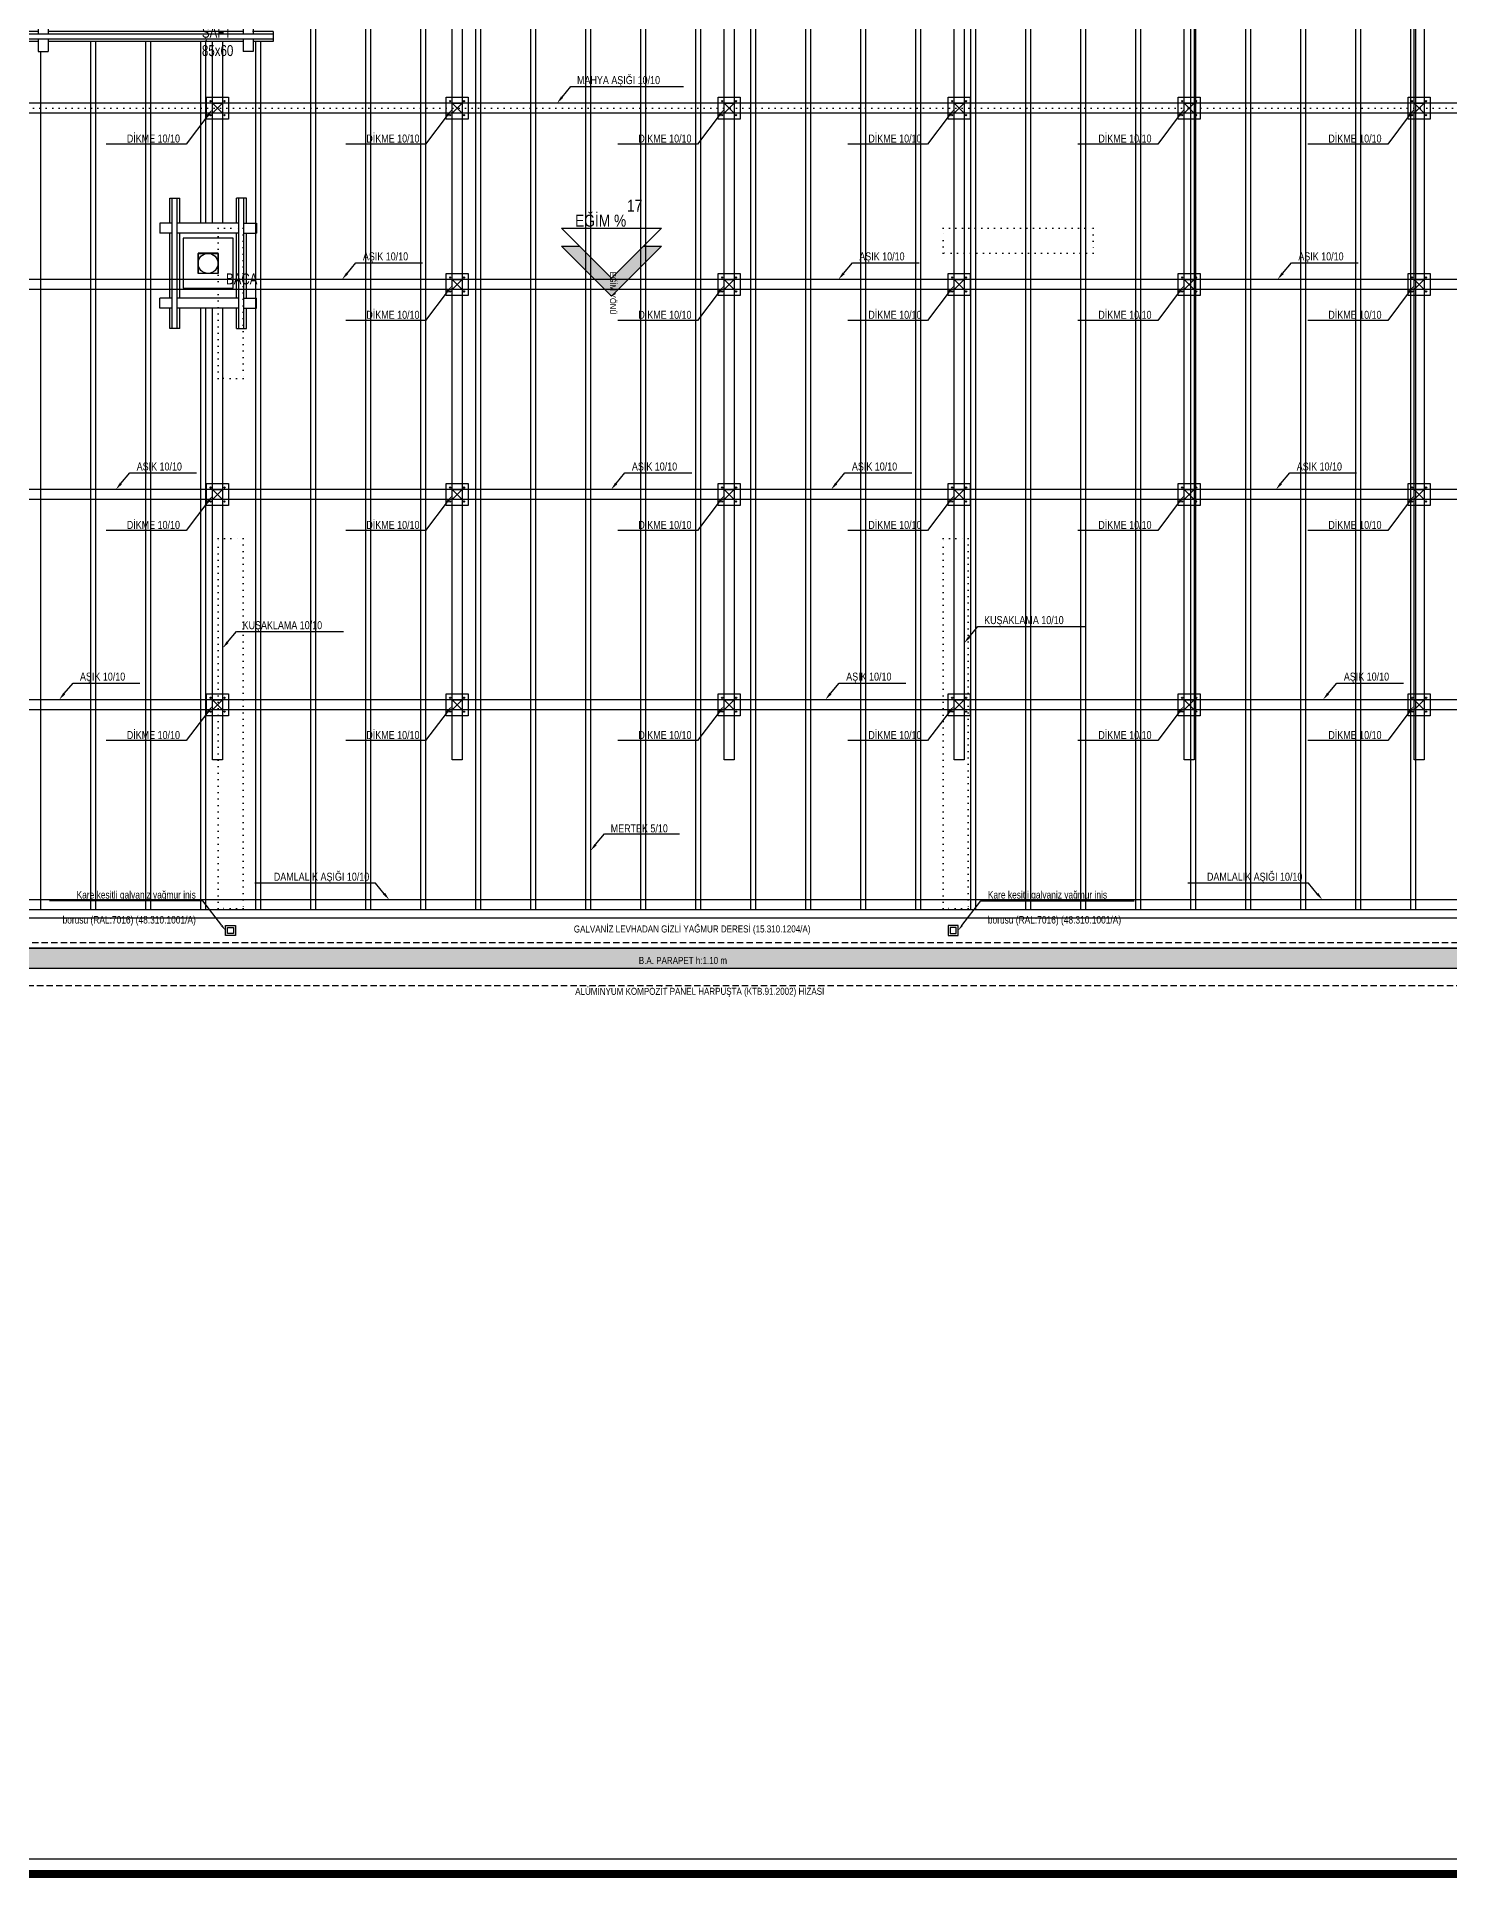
# Model space of a CAD drawing. Header units: inches. Extents: x 21 to 32698, y 13 to 3712.
# Drawn here: x 22314 to 23726, y 13 to 1853 of the extents above; entities that cross this region are included whole.
import ezdxf
from ezdxf import colors
from ezdxf.entities.mleader import LeaderData, LeaderLine
from ezdxf.math import Vec2, Vec3

# ---------------------------------------------------------------- set-up
doc = ezdxf.new("R2010")
doc.units = ezdxf.units.IN
doc.header["$MEASUREMENT"] = 0
doc.linetypes.add('DOT', pattern=[6.35, 0, -6.35])
doc.linetypes.add('HIDDEN', pattern=[9.525, 6.35, -3.175])
for name, color, linetype, lineweight in [('Z_MİM_-KM-ALUMINIUM-20', 8, 'Continuous', 25), ('Z_MİM_-KM-BEAM-RAY', 8, 'DOT', 25), ('Z_MİM_-KM-DETL-TEXT', 8, 'Continuous', 25), ('Z_MİM_-KM-DRAINER', 8, 'Continuous', 25), ('Z_MİM_-KM-IRON-09', 8, 'Continuous', 25), ('Z_MİM_-KM-Pafta', 8, 'Continuous', 25), ('Z_MİM_-KM-PATTERN-00', 8, 'Continuous', 25), ('Z_MİM_-KM-PATTERN-09', 8, 'Continuous', 25), ('Z_MİM_-KM-RAIN GUTTER', 8, 'Continuous', 25), ('Z_MİM_-KM-ROOF-AŞIK', 8, 'Continuous', 25), ('Z_MİM_-KM-ROOF-DİKME', 8, 'Continuous', 25), ('Z_MİM_-KM-ROOF-KUŞAKLAMA', 8, 'Continuous', 25), ('Z_MİM_-KM-ROOF-MAHYA AŞIĞI', 8, 'Continuous', 25), ('Z_MİM_-KM-ROOF-MERTEK', 8, 'Continuous', 25), ('Z_MİM_-KM-ROOF-RAY', 8, 'DOT', 25), ('Z_MİM_-KM-SHAFT', 8, 'Continuous', 25), ('Z_MİM_-KM-STRC-CONCRETE', 8, 'Continuous', 25), ('Z_MİM_-KM-TEXT', 8, 'Continuous', 25), ('Z_MİM_-KM-TEXT-DETAIL', 8, 'Continuous', 25), ('Z_MİM_-KM-TEXT-SYMB', 8, 'Continuous', 25), ('Z_MİM_-KM-WALL', 8, 'Continuous', 25), ('Z_MİM_00', 8, 'Continuous', 25)]:
    doc.layers.add(name, color=color, linetype=linetype, lineweight=lineweight)
doc.styles.add('-KM-OLCU', font='ARIALN.TTF')
doc.styles.add('Arial Narrow', font='ARIALN.TTF', dxfattribs={"height": 8})
doc.styles.add('S1', font='arial.ttf', dxfattribs={"width": 0.75, "height": 11})
doc.styles.add('STYLE1', font='arial.ttf', dxfattribs={"height": 1})
doc.styles.add('YAZI K.P. POZ', font='ARIALN.TTF', dxfattribs={"height": 10})

# ---------------------------------------------------------------- blocks, each defined once
blk = doc.blocks.new('*U10')
at = {"layer": 'Z_MİM_-KM-Pafta', "ltscale": 0.5, "const_width": 8}
blk.add_lwpolyline([(15, 3690), (6335, 3690), (6335, 0), (15, 0)], close=True, dxfattribs=at)
at = {"layer": 'Z_MİM_-KM-Pafta', "ltscale": 0.5}
blk.add_lwpolyline([(203.7, 3675), (6265, 3675, -0.414214), (6320, 3620), (6320, 70, -0.414214), (6265, 15), (85, 15, -0.414214), (30, 70), (30, 3499.6)], format="xyb", dxfattribs=at)
at = {"color": 7, "style": 'STYLE1'}
blk.add_attdef('00', (6133, 90.2), '', height=80.5, dxfattribs=at)
at = {"layer": 'Z_MİM_-KM-Pafta', "color": 7, "style": 'STYLE1'}
for tag, p, height in [('PAFTA_ADI', (5775.8, 251), 33), ('REVIZYON', (5855.9, 178.5), 12.9), ('OLCEK', (5855.9, 76), 12.9)]:
    blk.add_attdef(tag, p, '', height=height, dxfattribs=at)
blk = doc.blocks.new('-KM-Kolon_İz')
at = {"layer": 'Z_MİM_-KM-BEAM-RAY'}
for points in [[(1575, -920), (1600, -920), (1600, -1070), (1575, -1070)], [(2300, -920), (2450, -920), (2450, -945), (2300, -945)], [(1575, -1230), (1600, -1230), (1600, -1600), (1575, -1600)], [(2300, -1230), (2325, -1230), (2325, -1600), (2300, -1600)]]:
    blk.add_lwpolyline(points, close=True, dxfattribs=at)
blk = doc.blocks.new('A$C53B90D11')
at = {"layer": 'Z_MİM_-KM-TEXT-DETAIL', "color": 7, "insert": (57.1, 1.5, -100915.3), "char_height": 7, "width": 891.619, "attachment_point": 9, "rotation": 0.0108, "style": 'YAZI K.P. POZ'}
blk.add_mtext('\\pxi-2,l3,t4;GALVANİZ LEVHADAN GİZLİ YAĞMUR DERESİ{\\A1; }(15.310.1204/A)', dxfattribs=at)
blk = doc.blocks.new('A$C744C2893')
at = {"layer": 'Z_MİM_-KM-TEXT-DETAIL', "color": 7, "insert": (38, 2.5, -100915.3), "char_height": 7, "width": 891.619, "attachment_point": 9, "rotation": 0.0108, "style": 'YAZI K.P. POZ'}
blk.add_mtext('\\A1;\\pxi-3,l4,t4;B.A.^IPARAPET h:1.10 m', dxfattribs=at)
blk = doc.blocks.new('A$C90d01a21')
at = {"layer": 'Z_MİM_-KM-TEXT-DETAIL', "color": 7, "insert": (0, 15.5), "char_height": 7, "width": 337.922, "attachment_point": 1, "rotation": 0.0217, "style": 'YAZI K.P. POZ'}
blk.add_mtext('ALÜMİNYUM KOMPOZİT PANEL HARPUŞTA (KTB.91.2002) HİZASI', dxfattribs=at)
blk = doc.blocks.new('A$C55F166F5')
at = {"layer": 'Z_MİM_-KM-ROOF-AŞIK'}
for p, q in [((20.1, 124.2), (20.1, 136.7)), ((20.1, 136.7), (30.1, 136.7)), ((30.1, 124.2), (30.1, 136.7)), ((225.1, 124.2), (225.1, 136.7)), ((235.1, 136.7), (225.1, 136.7)), ((235.1, 124.2), (235.1, 136.7)), ((20.1, 17.5), (20.1, 119.2)), ((30.1, 17.5), (30.1, 119.2)), ((225.1, 17.5), (225.1, 119.2)), ((235.1, 17.5), (235.1, 119.2)), ((20.1, 12.5), (20.1, 0)), ((20.1, 0), (30.1, 0)), ((30.1, 12.5), (30.1, 0)), ((225.1, 12.5), (225.1, 0)), ((235.1, 0), (225.1, 0)), ((235.1, 12.5), (235.1, 0))]:
    blk.add_line(p, q, dxfattribs=at)
at = {"layer": 'Z_MİM_-KM-ROOF-KUŞAKLAMA'}
for p, q in [((0, 116.7), (0, 126.7)), ((0, 126.7), (20.1, 126.7)), ((0, 116.7), (20.7, 116.7)), ((30.7, 126.7), (225.1, 126.7)), ((30.7, 116.7), (225.1, 116.7)), ((235.1, 126.7), (260.1, 126.7)), ((235.1, 116.7), (260.1, 116.7)), ((260.1, 126.7), (260.1, 116.7)), ((0, 20), (0, 10)), ((0, 20), (20.7, 20)), ((30.7, 20), (225.1, 20)), ((235.1, 20), (260.1, 20)), ((260.1, 10), (260.1, 20)), ((0, 10), (20.7, 10)), ((30.7, 10), (225.1, 10)), ((235.1, 10), (260.1, 10))]:
    blk.add_line(p, q, dxfattribs=at)
at = {"layer": 'Z_MİM_-KM-ROOF-MERTEK'}
for p, q in [((0, 124.2), (260.1, 124.2)), ((0, 119.2), (260.1, 119.2)), ((0, 17.5), (260.1, 17.5)), ((0, 12.5), (260.1, 12.5))]:
    blk.add_line(p, q, dxfattribs=at)
at = {"layer": 'Z_MİM_-KM-WALL', "ltscale": 2}
for p, q in [((140.1, 38.4), (140.1, 98.4)), ((155.1, 38.4), (155.1, 98.4))]:
    blk.add_line(p, q, dxfattribs=at)
for points in [[(40.1, 113.4), (40.1, 23.4), (220.1, 23.4), (220.1, 113.4)], [(55.1, 98.4), (55.1, 38.4), (205.1, 38.4), (205.1, 98.4)]]:
    blk.add_lwpolyline(points, close=True, dxfattribs=at)
blk = doc.blocks.new('A$C1F356AB5')
at = {"layer": 'Z_MİM_-KM-ROOF-AŞIK'}
for p, q in [((629.2, 105.1), (616.7, 105.1)), ((616.7, 105.1), (616.7, 95.1)), ((629.2, 95.1), (616.7, 95.1)), ((695.9, 105.1), (634.2, 105.1)), ((695.9, 95.1), (634.2, 95.1)), ((700.9, 105.1), (713.4, 105.1)), ((700.9, 95.1), (713.4, 95.1)), ((713.4, 105.1), (713.4, 95.1)), ((629.2, 30.1), (616.7, 30.1)), ((616.7, 20.1), (616.7, 30.1)), ((629.2, 20.1), (616.7, 20.1)), ((695.9, 30.1), (634.2, 30.1)), ((695.9, 20.1), (634.2, 20.1)), ((700.9, 30.1), (713.4, 30.1)), ((700.9, 20.1), (713.4, 20.1)), ((713.4, 20.1), (713.4, 30.1))]:
    blk.add_line(p, q, dxfattribs=at)
at = {"layer": 'Z_MİM_-KM-ROOF-KUŞAKLAMA'}
for p, q in [((626.7, 105.1), (626.7, 130.1)), ((626.7, 130.1), (636.7, 130.1)), ((636.7, 105.1), (636.7, 130.1)), ((693.4, 105.1), (693.4, 130.1)), ((703.4, 130.1), (693.4, 130.1)), ((703.4, 105.1), (703.4, 130.1)), ((626.7, 30.7), (626.7, 95.1)), ((636.7, 30.7), (636.7, 95.1)), ((693.4, 30.7), (693.4, 95.1)), ((703.4, 30.7), (703.4, 95.1)), ((626.7, 0), (626.7, 20.1)), ((636.7, 0), (636.7, 20.7)), ((693.4, 0), (693.4, 20.7)), ((703.4, 0), (703.4, 20.7)), ((636.7, 0), (626.7, 0)), ((693.4, 0), (703.4, 0))]:
    blk.add_line(p, q, dxfattribs=at)
at = {"layer": 'Z_MİM_-KM-ROOF-MERTEK'}
for p, q in [((629.2, 0), (629.2, 130.1)), ((634.2, 0), (634.2, 130.1)), ((695.9, 0), (695.9, 130.1)), ((700.9, 0), (700.9, 130.1))]:
    blk.add_line(p, q, dxfattribs=at)
at = {"layer": 'Z_MİM_-KM-WALL', "ltscale": 2}
for points in [[(640, 40.1), (690, 40.1), (690, 90.1), (640, 90.1)], [(655, 55.1), (675, 55.1), (675, 75.1), (655, 75.1)]]:
    blk.add_lwpolyline(points, close=True, dxfattribs=at)
blk = doc.blocks.new('-KM_Baca_20_20')
at = {"layer": 'Z_MİM_-KM-SHAFT'}
blk.add_lwpolyline([(7744.1, 1199.7), (7764.1, 1199.7), (7764.1, 1179.7), (7744.1, 1179.7)], close=True, dxfattribs=at)
blk.add_circle((7754.1, 1189.7), 10, dxfattribs=at)
blk = doc.blocks.new('*U321')
for p, q in [((-50, 0), (0, -50)), ((-50, 0), (50, 0)), ((0, -50), (50, 0)), ((-50, -17.8), (0, -67.8)), ((-50, -17.8), (-32.2, -17.8)), ((0, -67.8), (50, -17.8)), ((32.2, -17.8), (50, -17.8))]:
    blk.add_line(p, q)
at = {"layer": 'Z_MİM_-KM-PATTERN-00'}
for points in [[(0, -67.8), (-50, -17.8), (0, -50), (-32.2, -17.8)], [(0, -67.8), (0, -50), (50, -17.8), (32.2, -17.8)]]:
    blk.add_solid(points, dxfattribs=at)
at = {"color": 7, "insert": (-36.5, 13.6), "char_height": 12, "attachment_point": 1, "style": '-KM-OLCU'}
blk.add_mtext_dynamic_manual_height_columns('EĞİM % ', width=2146.306, gutter_width=500, heights=[0], dxfattribs=at)
at = {"color": 7, "insert": (4.4, -43.4), "char_height": 6, "attachment_point": 1, "rotation": 270, "style": '-KM-OLCU'}
blk.add_mtext_dynamic_manual_height_columns('EĞİM YÖNÜ', width=2146.306, gutter_width=500, heights=[0], dxfattribs=at)
at = {"color": 7, "style": '-KM-OLCU'}
blk.add_attdef('AÇISI', (15.5, 16.9), '', height=12, dxfattribs=at)
blk = doc.blocks.new('*U324')
for p, q in [((23429.4, 1722.7), (23439.4, 1732.7)), ((23439.4, 1722.7), (23429.4, 1732.7))]:
    blk.add_line(p, q)
at = {"ltscale": 0.2}
blk.add_lwpolyline([(23439.4, 1722.7), (23429.4, 1722.7), (23429.4, 1732.7), (23439.4, 1732.7)], close=True, dxfattribs=at)
at = {"layer": 'Z_MİM_-KM-IRON-09', "ltscale": 0.2}
blk.add_lwpolyline([(23445.4, 1716.7), (23423.4, 1716.7), (23423.4, 1738.7), (23445.4, 1738.7)], close=True, dxfattribs=at)
for centre in [(23427.5, 1734.7), (23441.4, 1734.7), (23427.5, 1720.8), (23441.4, 1720.8)]:
    blk.add_circle(centre, 0.621, dxfattribs=at)
at = {"layer": 'Z_MİM_-KM-DETL-TEXT', "color": 7}
ml = blk.add_multileader_mtext('Standard', dxfattribs=at)
ml.set_content('\\A1;{\\fMicrosoft Sans Serif|b0|i0|c162|p34;\\W0.8;DİKME 10/10}', color=7, style='Arial Narrow')
ml.set_leader_properties()
ml.build(insert=Vec2(0, 0))
ml.multileader.update_dxf_attribs({"text_left_attachment_type": 6, "text_right_attachment_type": 6, "dogleg_length": 5, "arrow_head_size": 8})
ctx = ml.context
ctx.base_point, ctx.char_height, ctx.arrow_head_size, ctx.landing_gap_size, ctx.plane_origin = Vec3(23341.6, 1691.8), 8, 8, 2.11, Vec3(23265.8, 1759.2)
ctx.left_attachment, ctx.right_attachment = 6, 6
notes = []
notes.append((ctx, [(0, (1, 1, 0), (23403, 1691.8), (-1, 0), 5.28, [(0, [(23429.4, 1726.7)], 0, [])])]))
ctx.mtext.insert, ctx.mtext.width, ctx.mtext.line_spacing_factor, ctx.mtext.flow_direction = Vec3(23343.7, 1701.4), 112.052, 2, 5
for ctx, leaders in notes:
    for number, flags, end, landing, length, lines in leaders:
        leader = LeaderData()
        leader.index, (leader.has_last_leader_line, leader.has_dogleg_vector, leader.attachment_direction) = number, flags
        leader.last_leader_point, leader.dogleg_vector, leader.dogleg_length = Vec3(end), Vec3(landing), length
        for number, points, colour, breaks in lines:
            line = LeaderLine()
            line.index, line.vertices, line.color, line.breaks = number, Vec3.list(points), colors.encode_raw_color(colour), breaks
            leader.lines.append(line)
        ctx.leaders.append(leader)
blk = doc.blocks.new('*U330')
at = {"layer": 'Z_MİM_-KM-DETL-TEXT', "color": 7}
ml = blk.add_multileader_mtext('Standard', dxfattribs=at)
ml.set_content('\\A1;{\\fMicrosoft Sans Serif|b0|i0|c162|p34;\\W0.8;DAMLALIK AŞIĞI 10/10}', color=7, style='Arial Narrow')
ml.set_leader_properties()
ml.build(insert=Vec2(0, 0))
ml.multileader.update_dxf_attribs({"text_left_attachment_type": 6, "text_right_attachment_type": 6, "dogleg_length": 5, "arrow_head_size": 8})
ctx = ml.context
ctx.base_point, ctx.char_height, ctx.arrow_head_size, ctx.landing_gap_size, ctx.plane_origin = Vec3(-117.5, 16.7), 8, 8, 2.11, Vec3(-165.7, -32.5)
ctx.left_attachment, ctx.right_attachment = 6, 6
notes = []
notes.append((ctx, [(0, (1, 1, 0), (-13.9, 16.7), (-1, 0), 5.28, [(0, [(0, 0)], 0, [])])]))
ctx.mtext.insert, ctx.mtext.width, ctx.mtext.line_spacing_factor, ctx.mtext.flow_direction = Vec3(-115.4, 27.1), 112.052, 2, 5
for ctx, leaders in notes:
    for number, flags, end, landing, length, lines in leaders:
        leader = LeaderData()
        leader.index, (leader.has_last_leader_line, leader.has_dogleg_vector, leader.attachment_direction) = number, flags
        leader.last_leader_point, leader.dogleg_vector, leader.dogleg_length = Vec3(end), Vec3(landing), length
        for number, points, colour, breaks in lines:
            line = LeaderLine()
            line.index, line.vertices, line.color, line.breaks = number, Vec3.list(points), colors.encode_raw_color(colour), breaks
            leader.lines.append(line)
        ctx.leaders.append(leader)
blk = doc.blocks.new('*U333')
at = {"layer": 'Z_MİM_-KM-DETL-TEXT', "color": 7}
ml = blk.add_multileader_mtext('Standard', dxfattribs=at)
ml.set_content('\\A1;{\\fMicrosoft Sans Serif|b0|i0|c162|p34;\\W0.8;MAHYA AŞIĞI 10/10}', color=7, style='Arial Narrow')
ml.set_leader_properties()
ml.build(insert=Vec2(0, 0))
ml.multileader.update_dxf_attribs({"text_left_attachment_type": 6, "text_right_attachment_type": 6, "dogleg_length": 5, "arrow_head_size": 8})
ctx = ml.context
ctx.base_point, ctx.char_height, ctx.arrow_head_size, ctx.landing_gap_size, ctx.plane_origin = Vec3(19.2, 16.7), 8, 8, 2.11, Vec3(165.7, -32.5)
ctx.left_attachment, ctx.right_attachment, ctx.text_align_type = 6, 6, 2
notes = []
notes.append((ctx, [(0, (1, 1, 0), (13.9, 16.7), (1, 0), 5.28, [(0, [(0, 0)], 0, [])])]))
ctx.mtext.insert, ctx.mtext.width, ctx.mtext.alignment, ctx.mtext.line_spacing_factor, ctx.mtext.flow_direction = Vec3(103, 27.1), 112.052, 3, 2, 5
for ctx, leaders in notes:
    for number, flags, end, landing, length, lines in leaders:
        leader = LeaderData()
        leader.index, (leader.has_last_leader_line, leader.has_dogleg_vector, leader.attachment_direction) = number, flags
        leader.last_leader_point, leader.dogleg_vector, leader.dogleg_length = Vec3(end), Vec3(landing), length
        for number, points, colour, breaks in lines:
            line = LeaderLine()
            line.index, line.vertices, line.color, line.breaks = number, Vec3.list(points), colors.encode_raw_color(colour), breaks
            leader.lines.append(line)
        ctx.leaders.append(leader)
blk = doc.blocks.new('*U334')
at = {"layer": 'Z_MİM_-KM-DETL-TEXT', "color": 7}
ml = blk.add_multileader_mtext('Standard', dxfattribs=at)
ml.set_content('\\A1;{\\fMicrosoft Sans Serif|b0|i0|c162|p34;\\W0.8;AŞIK 10/10}', color=7, style='Arial Narrow')
ml.set_leader_properties()
ml.build(insert=Vec2(0, 0))
ml.multileader.update_dxf_attribs({"text_left_attachment_type": 6, "text_right_attachment_type": 6, "dogleg_length": 5, "arrow_head_size": 8})
ctx = ml.context
ctx.base_point, ctx.char_height, ctx.arrow_head_size, ctx.landing_gap_size, ctx.plane_origin = Vec3(19.2, 16.7), 8, 8, 2.11, Vec3(165.7, -32.5)
ctx.left_attachment, ctx.right_attachment, ctx.text_align_type = 6, 6, 2
notes = []
notes.append((ctx, [(0, (1, 1, 0), (13.9, 16.7), (1, 0), 5.28, [(0, [(0, 0)], 0, [])])]))
ctx.mtext.insert, ctx.mtext.width, ctx.mtext.alignment, ctx.mtext.line_spacing_factor, ctx.mtext.flow_direction = Vec3(66.1, 27.1), 112.052, 3, 2, 5
for ctx, leaders in notes:
    for number, flags, end, landing, length, lines in leaders:
        leader = LeaderData()
        leader.index, (leader.has_last_leader_line, leader.has_dogleg_vector, leader.attachment_direction) = number, flags
        leader.last_leader_point, leader.dogleg_vector, leader.dogleg_length = Vec3(end), Vec3(landing), length
        for number, points, colour, breaks in lines:
            line = LeaderLine()
            line.index, line.vertices, line.color, line.breaks = number, Vec3.list(points), colors.encode_raw_color(colour), breaks
            leader.lines.append(line)
        ctx.leaders.append(leader)
blk = doc.blocks.new('*U335')
at = {"layer": 'Z_MİM_-KM-DETL-TEXT', "color": 7}
ml = blk.add_multileader_mtext('Standard', dxfattribs=at)
ml.set_content('\\A1;{\\fMicrosoft Sans Serif|b0|i0|c162|p34;\\W0.8;MERTEK 5/10}', color=7, style='Arial Narrow')
ml.set_leader_properties()
ml.build(insert=Vec2(0, 0))
ml.multileader.update_dxf_attribs({"text_left_attachment_type": 6, "text_right_attachment_type": 6, "dogleg_length": 5, "arrow_head_size": 8})
ctx = ml.context
ctx.base_point, ctx.char_height, ctx.arrow_head_size, ctx.landing_gap_size, ctx.plane_origin = Vec3(19.2, 16.7), 8, 8, 2.11, Vec3(165.7, -32.5)
ctx.left_attachment, ctx.right_attachment, ctx.text_align_type = 6, 6, 2
notes = []
notes.append((ctx, [(0, (1, 1, 0), (13.9, 16.7), (1, 0), 5.28, [(0, [(0, 0)], 0, [])])]))
ctx.mtext.insert, ctx.mtext.width, ctx.mtext.alignment, ctx.mtext.line_spacing_factor, ctx.mtext.flow_direction = Vec3(77.3, 26.3), 112.052, 3, 2, 5
for ctx, leaders in notes:
    for number, flags, end, landing, length, lines in leaders:
        leader = LeaderData()
        leader.index, (leader.has_last_leader_line, leader.has_dogleg_vector, leader.attachment_direction) = number, flags
        leader.last_leader_point, leader.dogleg_vector, leader.dogleg_length = Vec3(end), Vec3(landing), length
        for number, points, colour, breaks in lines:
            line = LeaderLine()
            line.index, line.vertices, line.color, line.breaks = number, Vec3.list(points), colors.encode_raw_color(colour), breaks
            leader.lines.append(line)
        ctx.leaders.append(leader)
blk = doc.blocks.new('*U336')
at = {"layer": 'Z_MİM_-KM-DETL-TEXT', "color": 7}
ml = blk.add_multileader_mtext('Standard', dxfattribs=at)
ml.set_content('\\A1;{\\fMicrosoft Sans Serif|b0|i0|c162|p34;\\W0.8;KUŞAKLAMA 10/10}', color=7, style='Arial Narrow')
ml.set_leader_properties()
ml.build(insert=Vec2(0, 0))
ml.multileader.update_dxf_attribs({"text_left_attachment_type": 6, "text_right_attachment_type": 6, "dogleg_length": 5, "arrow_head_size": 8})
ctx = ml.context
ctx.base_point, ctx.char_height, ctx.arrow_head_size, ctx.landing_gap_size, ctx.plane_origin = Vec3(19.2, 16.7), 8, 8, 2.11, Vec3(165.7, -32.5)
ctx.left_attachment, ctx.right_attachment, ctx.text_align_type = 6, 6, 2
notes = []
notes.append((ctx, [(0, (1, 1, 0), (13.9, 16.7), (1, 0), 5.28, [(0, [(0, 0)], 0, [])])]))
ctx.mtext.insert, ctx.mtext.width, ctx.mtext.alignment, ctx.mtext.line_spacing_factor, ctx.mtext.flow_direction = Vec3(99.6, 27.1), 112.052, 3, 2, 5
for ctx, leaders in notes:
    for number, flags, end, landing, length, lines in leaders:
        leader = LeaderData()
        leader.index, (leader.has_last_leader_line, leader.has_dogleg_vector, leader.attachment_direction) = number, flags
        leader.last_leader_point, leader.dogleg_vector, leader.dogleg_length = Vec3(end), Vec3(landing), length
        for number, points, colour, breaks in lines:
            line = LeaderLine()
            line.index, line.vertices, line.color, line.breaks = number, Vec3.list(points), colors.encode_raw_color(colour), breaks
            leader.lines.append(line)
        ctx.leaders.append(leader)
blk = doc.blocks.new('*U337')
at = {"layer": 'Z_MİM_-KM-DRAINER'}
for points in [[(155.2, 12.5), (145.2, 12.5), (145.2, 2.5), (155.2, 2.5)], [(153.2, 10.5), (147.2, 10.5), (147.2, 4.5), (153.2, 4.5)]]:
    blk.add_lwpolyline(points, close=True, dxfattribs=at)
at = {"layer": 'Z_MİM_-KM-DETL-TEXT', "color": 7}
ml = blk.add_multileader_mtext('Standard', dxfattribs=at)
ml.set_content('{\\fArial|b0|i0|c162|p34;\\W0.8;Kare kesitli galvaniz yağmur iniş borusu (RAL:7016)\\H1.00004x; (48.310.1001/A\\H0.99996x;)}', color=7, style='Arial Narrow')
ml.set_leader_properties()
ml.build(insert=Vec2(0, 0))
ml.multileader.update_dxf_attribs({"text_left_attachment_type": 6, "text_right_attachment_type": 6, "dogleg_length": 5, "arrow_head_size": 6})
ctx = ml.context
ctx.base_point, ctx.char_height, ctx.arrow_head_size, ctx.plane_origin = Vec3(182.8, 37.2), 7.5, 6, Vec3(268.1, 148.9)
ctx.left_attachment, ctx.right_attachment = 6, 6
notes = []
notes.append((ctx, [(0, (1, 1, 0), (177.8, 37.2), (1, 0), 5, [(0, [(155.2, 7.5)], 0, [])])]))
ctx.mtext.insert, ctx.mtext.width, ctx.mtext.defined_height, ctx.mtext.line_spacing_factor, ctx.mtext.flow_direction = Vec3(184.8, 46.9), 144.822, 1.83, 2, 5
for ctx, leaders in notes:
    for number, flags, end, landing, length, lines in leaders:
        leader = LeaderData()
        leader.index, (leader.has_last_leader_line, leader.has_dogleg_vector, leader.attachment_direction) = number, flags
        leader.last_leader_point, leader.dogleg_vector, leader.dogleg_length = Vec3(end), Vec3(landing), length
        for number, points, colour, breaks in lines:
            line = LeaderLine()
            line.index, line.vertices, line.color, line.breaks = number, Vec3.list(points), colors.encode_raw_color(colour), breaks
            leader.lines.append(line)
        ctx.leaders.append(leader)
blk = doc.blocks.new('*U339')
at = {"layer": 'Z_MİM_-KM-DRAINER'}
for points in [[(145.2, 12.5), (155.2, 12.5), (155.2, 2.5), (145.2, 2.5)], [(147.2, 10.5), (153.2, 10.5), (153.2, 4.5), (147.2, 4.5)]]:
    blk.add_lwpolyline(points, close=True, dxfattribs=at)
at = {"layer": 'Z_MİM_-KM-DETL-TEXT', "color": 7}
ml = blk.add_multileader_mtext('Standard', dxfattribs=at)
ml.set_content('{\\fArial|b0|i0|c162|p34;\\W0.8;Kare kesitli galvaniz yağmur iniş borusu (RAL:7016)\\H1.00004x; (48.310.1001/A\\H0.99996x;)}', color=7, style='Arial Narrow')
ml.set_leader_properties()
ml.build(insert=Vec2(0, 0))
ml.multileader.update_dxf_attribs({"text_left_attachment_type": 6, "text_right_attachment_type": 6, "dogleg_length": 5, "arrow_head_size": 6})
ctx = ml.context
ctx.base_point, ctx.char_height, ctx.arrow_head_size, ctx.plane_origin = Vec3(-18.8, 37.2), 7.5, 6, Vec3(32.3, 148.9)
ctx.left_attachment, ctx.right_attachment, ctx.text_align_type = 6, 6, 2
notes = []
notes.append((ctx, [(0, (1, 1, 0), (122.6, 37.2), (-1, 0), 5, [(0, [(145.2, 7.5)], 0, [])])]))
ctx.mtext.insert, ctx.mtext.width, ctx.mtext.defined_height, ctx.mtext.alignment, ctx.mtext.line_spacing_factor, ctx.mtext.flow_direction = Vec3(115.6, 46.9), 144.822, 1.83, 3, 2, 5
for ctx, leaders in notes:
    for number, flags, end, landing, length, lines in leaders:
        leader = LeaderData()
        leader.index, (leader.has_last_leader_line, leader.has_dogleg_vector, leader.attachment_direction) = number, flags
        leader.last_leader_point, leader.dogleg_vector, leader.dogleg_length = Vec3(end), Vec3(landing), length
        for number, points, colour, breaks in lines:
            line = LeaderLine()
            line.index, line.vertices, line.color, line.breaks = number, Vec3.list(points), colors.encode_raw_color(colour), breaks
            leader.lines.append(line)
        ctx.leaders.append(leader)

msp = doc.modelspace()

# ---------------------------------------------------------------- hatches: boundary and pattern name
at = {"layer": 'Z_MİM_-KM-PATTERN-09'}
h = msp.add_hatch(dxfattribs=at)
h.set_pattern_fill('ANSI33', color=256)
h.set_pattern_definition([(45, (21209.84, 982.0826), (-4.490128, 4.490128), []), (45, (21214.3304, 982.0826), (-4.490128, 4.490128), [3.175, -1.5875])])
h.paths.add_polyline_path([(24769.8, 922.1), (21149.8, 922.1), (21149.8, 1577.1), (20859.8, 1577.1), (20859.8, 2642.1), (24769.8, 2642.1)])
h.paths.add_polyline_path([(24749.8, 942.1), (21169.8, 942.1), (21169.8, 1597.1), (20879.8, 1597.1), (20879.8, 2622.1), (24749.8, 2622.1)], flags=16)

# ---------------------------------------------------------------- linework, layer by layer
at = {"layer": 'Z_MİM_-KM-ALUMINIUM-20', "linetype": 'HIDDEN'}
for points in [[(24787.1, 904.8), (21132.6, 904.8), (21132.6, 1559.8), (20842.6, 1559.8), (20842.6, 2659.3), (24787.1, 2659.3)], [(24744.1, 947.8), (21175.6, 947.8), (21175.6, 1602.8), (20885.6, 1602.8), (20885.6, 2616.3), (24744.1, 2616.3)]]:
    msp.add_lwpolyline(points, close=True, dxfattribs=at)
at = {"layer": 'Z_MİM_-KM-RAIN GUTTER'}
for points in [[(24749.3, 942.6), (21170.3, 942.6), (21170.3, 1597.6), (20880.3, 1597.6), (20880.3, 2621.6), (24749.3, 2621.6)], [(24719.3, 972.6), (21200.3, 972.6), (21200.3, 1627.6), (20910.3, 1627.6), (20910.3, 2591.6), (24719.3, 2591.6)]]:
    msp.add_lwpolyline(points, close=True, dxfattribs=at)
at = {"layer": 'Z_MİM_-KM-ROOF-AŞIK'}
for points in [[(24711, 980.9), (21208.6, 980.9), (21208.6, 1635.9), (20918.6, 1635.9), (20918.6, 2583.3), (24711, 2583.3)], [(24701, 990.9), (21218.6, 990.9), (21218.6, 1645.9), (20928.6, 1645.9), (20928.6, 2573.3), (24701, 2573.3)], [(24511, 1180.9), (21408.6, 1180.9), (21408.6, 1835.9), (21118.6, 1835.9), (21118.6, 2383.3), (24511, 2383.3)], [(24501, 1190.9), (21418.6, 1190.9), (21418.6, 1845.9), (21128.6, 1845.9), (21128.6, 2373.3), (24501, 2373.3)], [(24301, 1390.9), (21618.6, 1390.9), (21618.6, 2045.9), (21328.6, 2045.9), (21328.6, 2173.3), (24301, 2173.3)], [(24291, 1400.9), (21628.6, 1400.9), (21628.6, 2055.9), (21338.6, 2055.9), (21338.6, 2163.3), (24291, 2163.3)], [(24091, 1600.9), (21828.6, 1600.9), (21828.6, 1963.3), (24091, 1963.3)], [(24081, 1610.9), (21838.6, 1610.9), (21838.6, 1953.3), (24081, 1953.3)]]:
    msp.add_lwpolyline(points, close=True, dxfattribs=at)
at = {"layer": 'Z_MİM_-KM-ROOF-KUŞAKLAMA'}
for points in [[(22728.8, 1130.9), (22728.8, 2412.6), (22738.8, 2412.6), (22738.8, 1130.9)], [(23000.8, 1130.9), (23000.8, 2412.6), (23010.8, 2412.6), (23010.8, 1130.9)], [(23690.8, 1130.9), (23690.8, 2412.6), (23700.8, 2412.6), (23700.8, 1130.9)]]:
    msp.add_lwpolyline(points, close=True, dxfattribs=at)
for points in [[(23470.8, 2154.6), (23470.8, 1130.9), (23460.8, 1130.9), (23460.8, 2154.6)], [(23240.8, 2072.1), (23240.8, 1130.9), (23230.8, 1130.9), (23230.8, 2052)], [(22489.3, 1667.1), (22489.3, 1848.7)], [(22499.3, 1848.7), (22499.3, 1667.1)], [(22499.3, 1582.1), (22499.3, 1130.9), (22489.3, 1130.9), (22489.3, 1582.1)]]:
    msp.add_lwpolyline(points, dxfattribs=at)
at = {"layer": 'Z_MİM_-KM-ROOF-MAHYA AŞIĞI', "ltscale": 1.5}
for p, q in [((23907.8, 1787.1), (22011.9, 1787.1)), ((23907.8, 1777.1), (22011.9, 1777.1))]:
    msp.add_line(p, q, dxfattribs=at)
at = {"layer": 'Z_MİM_-KM-ROOF-MERTEK'}
for points in [[(22587.3, 2583.3), (22587.3, 980.9)], [(22592.3, 2583.3), (22592.3, 980.9)], [(22642.3, 2583.3), (22642.3, 980.9)], [(22647.3, 2583.3), (22647.3, 980.9)], [(22697.3, 2583.3), (22697.3, 980.9)], [(22702.3, 2583.3), (22702.3, 980.9)], [(23027.3, 2583.3), (23027.3, 980.9)], [(23032.3, 2583.3), (23032.3, 980.9)], [(23082.3, 2583.3), (23082.3, 980.9)], [(23087.3, 2583.3), (23087.3, 980.9)], [(23137.3, 2583.3), (23137.3, 980.9)], [(23142.3, 2583.3), (23142.3, 980.9)], [(23192.3, 2583.3), (23192.3, 980.9)], [(23197.3, 2583.3), (23197.3, 980.9)], [(23357.3, 2583.3), (23357.3, 980.9)], [(23362.3, 2583.3), (23362.3, 980.9)], [(23632.3, 2583.3), (23632.3, 980.9)], [(23637.3, 2583.3), (23637.3, 980.9)], [(23687.3, 2583.3), (23687.3, 980.9)], [(23692.3, 2583.3), (23692.3, 980.9)], [(23412.3, 2154.6), (23412.3, 980.9)], [(23417.3, 2154.6), (23417.3, 980.9)], [(23467.3, 2154.6), (23467.3, 980.9)], [(23472.3, 2154.6), (23472.3, 980.9)], [(23522.3, 2154.6), (23522.3, 980.9)], [(23527.3, 2154.6), (23527.3, 980.9)], [(23577.3, 2154.6), (23577.3, 980.9)], [(22807.3, 2117.1), (22807.3, 980.9)], [(22812.3, 2117.1), (22812.3, 980.9)], [(22862.3, 2117.1), (22862.3, 980.9)], [(22867.3, 2117.1), (22867.3, 980.9)], [(22917.3, 2117.1), (22917.3, 980.9)], [(22922.3, 2117.1), (22922.3, 980.9)], [(23582.3, 2134.5), (23582.3, 980.9)], [(22752.3, 2112.1), (22752.3, 980.9)], [(22757.3, 2112.1), (22757.3, 980.9)], [(22972.3, 2112.1), (22972.3, 980.9)], [(22977.3, 2112.1), (22977.3, 980.9)], [(23247.3, 2072.1), (23247.3, 980.9)], [(23252.3, 2072.1), (23252.3, 980.9)], [(23302.3, 2072.1), (23302.3, 980.9)], [(23307.3, 2072.1), (23307.3, 980.9)], [(22367.3, 1848.7), (22367.3, 980.9)], [(22372.3, 1848.7), (22372.3, 980.9)], [(22422.3, 1848.7), (22422.3, 980.9)], [(22427.3, 1848.7), (22427.3, 980.9)], [(22477.3, 1848.7), (22477.3, 1667.1)], [(22482.3, 1848.7), (22482.3, 1667.1)], [(22532.3, 1848.7), (22532.3, 980.9)], [(22537.3, 1848.7), (22537.3, 980.9)], [(22317.3, 1838.7), (22317.3, 980.9)], [(22477.3, 1582.1), (22477.3, 980.9)], [(22482.3, 1582.1), (22482.3, 980.9)]]:
    msp.add_lwpolyline(points, dxfattribs=at)
at = {"layer": 'Z_MİM_-KM-ROOF-RAY'}
msp.add_line((23909.8, 1782.1), (22009.8, 1782.1), dxfattribs=at)
at = {"layer": 'Z_MİM_-KM-STRC-CONCRETE'}
for points in [[(24769.8, 922.1), (21149.8, 922.1), (21149.8, 1577.1), (20859.8, 1577.1), (20859.8, 2642.1), (24769.8, 2642.1)], [(24749.8, 942.1), (21169.8, 942.1), (21169.8, 1597.1), (20879.8, 1597.1), (20879.8, 2622.1), (24749.8, 2622.1)]]:
    msp.add_lwpolyline(points, close=True, dxfattribs=at)

# ---------------------------------------------------------------- block references
at = {"layer": 'Z_MİM_-KM-BEAM-RAY'}
msp.add_blockref('-KM-Kolon_İz', (20919.8, 2582.1), dxfattribs=at)
at = {"layer": 'Z_MİM_-KM-ROOF-DİKME'}
for p in [(-940.1, 54.4), (-700.6, 54.4), (-428.6, 54.4), (-198.6, 54.4), (31.4, 54.4), (261.4, 54.4), (-700.6, -121.8), (-428.6, -121.8), (-198.6, -121.8), (31.4, -121.8), (261.4, -121.8), (-940.1, -331.8), (-700.6, -331.8), (-428.6, -331.8), (-198.6, -331.8), (31.4, -331.8), (261.4, -331.8), (-940.1, -541.8), (-700.6, -541.8), (-428.6, -541.8), (-198.6, -541.8), (31.4, -541.8), (261.4, -541.8)]:
    msp.add_blockref('*U324', p, dxfattribs=at)
at = {"layer": 'Z_MİM_-KM-ROOF-KUŞAKLAMA'}
msp.add_blockref('A$C1F356AB5', (21819.8, 1562), dxfattribs=at)
at = {"layer": 'Z_MİM_-KM-SHAFT'}
msp.add_blockref('-KM_Baca_20_20', (14730.7, 437.3), dxfattribs=at)
at = {"layer": 'Z_MİM_-KM-TEXT-DETAIL', "rotation": 0.0108263759069669}
msp.add_blockref('A$C53B90D11', (23030.1, 954.7, 0), dxfattribs=at)
at = {"layer": 'Z_MİM_-KM-TEXT-DETAIL'}
for name, p in [('A$C744C2893', (22965.8, 924.2)), ('A$C90d01a21', (22852, 887.4))]:
    msp.add_blockref(name, p, dxfattribs=at)
at = {"layer": 'Z_MİM_-KM-TEXT-SYMB'}
ref = msp.add_blockref('*U321', (22888.3, 1662.1), dxfattribs=at)
ref.add_attrib('AÇISI', '17', (22903.8, 1678.7), dxfattribs={"layer": '0', "color": 7, "height": 12, "style": '-KM-OLCU'})
at = {"layer": 'Z_MİM_00'}
for name, p in [('*U10', (20262.5, 17.1)), ('*U333', (22833.8, 1787.1)), ('*U334', (22618.8, 1610.9)), ('*U334', (23115.2, 1610.9)), ('*U334', (23554.2, 1610.9)), ('*U334', (22392.6, 1400.9)), ('*U334', (22887.8, 1400.9)), ('*U334', (23107.8, 1400.9)), ('*U334', (23552.6, 1400.9)), ('*U336', (23240.8, 1247.4)), ('*U336', (22499.3, 1242.3)), ('*U334', (22335.9, 1190.9)), ('*U334', (23102.1, 1190.9)), ('*U334', (23599.7, 1190.9)), ('*U335', (22867.3, 1040)), ('*U330', (22666, 990.9)), ('*U330', (23599.1, 990.9)), ('*U339', (22357, 952.8, 0)), ('*U337', (23079.8, 952.8, 0))]:
    msp.add_blockref(name, p, dxfattribs=at)
at = {"layer": 'Z_MİM_00', "rotation": 180}
msp.add_blockref('A$C55F166F5', (22549.9, 1975.4), dxfattribs=at)

# ---------------------------------------------------------------- texts
at = {"layer": 'Z_MİM_-KM-TEXT', "color": 7, "ltscale": 0.2, "char_height": 11, "attachment_point": 1, "style": 'S1'}
for s, insert in [('MEKANİK ŞAFT\\P85x60', (22478.7, 1881.9)), ('BACA', (22502.8, 1617))]:
    msp.add_mtext_dynamic_manual_height_columns(s, width=63.276, gutter_width=12.5, heights=[0], dxfattribs=dict(at, insert=insert))

doc.saveas('drawing.dxf')
